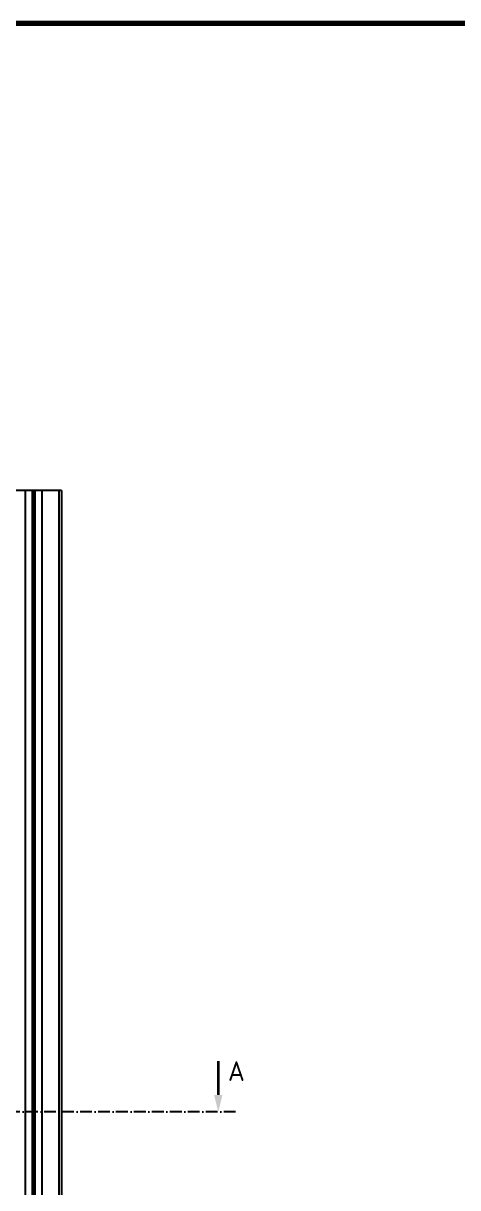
# Model space of a CAD drawing. Header units: millimetres. Extents: x 55 to 6841, y 61 to 3739.
# Drawn here: x 806.7 to 961.4, y 2093.5 to 2508.5 of the extents above; entities that cross this region are included whole.
import ezdxf

# ---------------------------------------------------------------- set-up
doc = ezdxf.new("R2010")
doc.units = ezdxf.units.MM
doc.header["$LTSCALE"] = 0.7
doc.linetypes.add('ACAD_ISO10W100', pattern=[18, 12, -3, 0, -3])
doc.layers.get('0').update_dxf_attribs({"color": 255})
for name, color, linetype, lineweight in [('AM_5', 10, 'Continuous', 25), ('AMC_Contour', 7, 'Continuous', 50), ('KHUNGBV', 5, 'Continuous', 70)]:
    doc.layers.add(name, color=color, linetype=linetype, lineweight=lineweight)
doc.styles.add('TCVN-7284', font='tcvn+7284-2003r.ttf')

# ---------------------------------------------------------------- blocks, each defined once
blk = doc.blocks.new('dfhjd')
at = {"layer": 'KHUNGBV', "color": 9, "ltscale": 5}
blk.add_line((6559.44, 3469.71), (7718.44, 3469.71), dxfattribs=at)

msp = doc.modelspace()

# ---------------------------------------------------------------- linework, layer by layer
at = {"linetype": 'Continuous', "lineweight": 25}
for p, q in [((807.308, 2342.032), (801.308, 2342.032)), ((807.308, 2342.032), (807.308, 1942.032)), ((807.368, 2342.032), (807.308, 2342.032)), ((807.368, 2342.032), (807.368, 1942.032)), ((809.788, 2342.032), (807.368, 2342.032)), ((809.788, 2342.032), (809.788, 1942.032)), ((810.308, 2342.032), (809.788, 2342.032)), ((810.308, 2342.032), (810.308, 1942.032)), ((810.827, 2342.032), (810.308, 2342.032)), ((810.827, 2342.032), (810.827, 1942.032)), ((813.247, 2342.032), (810.827, 2342.032)), ((813.247, 2342.032), (813.247, 1942.032)), ((813.308, 2342.032), (813.247, 2342.032)), ((813.308, 2342.032), (813.308, 1942.032)), ((819.308, 2342.032), (813.308, 2342.032)), ((819.308, 2342.032), (819.308, 1942.032)), ((820.308, 2342.032), (819.308, 2342.032)), ((820.308, 2342.032), (820.308, 1942.032))]:
    msp.add_line(p, q, dxfattribs=at)
at = {"color": 4, "linetype": 'Continuous', "lineweight": 35}
msp.add_line((876.139, 2138.617), (876.139, 2126.617), dxfattribs=at)
at = {"color": 2, "linetype": 'ACAD_ISO10W100', "ltscale": 0.5}
msp.add_line((882.293, 2120.617), (290.608, 2120.617), dxfattribs=at)
at = {"color": 4, "linetype": 'Continuous', "lineweight": 35}
msp.add_solid([(876.139, 2120.617), (874.639, 2126.617), (877.639, 2126.617)], dxfattribs=at)

# ---------------------------------------------------------------- block references
at = {"layer": 'AM_5'}
msp.add_blockref('dfhjd', (-6371.208, -961.179), dxfattribs=at)

# ---------------------------------------------------------------- texts
at = {"layer": 'AMC_Contour', "extrusion": (0, 0, -1), "insert": (885.604, 2138.594), "char_height": 7, "attachment_point": 1, "text_direction": (-1, 0, 0), "style": 'TCVN-7284'}
msp.add_mtext_dynamic_manual_height_columns('A', width=104.13475, gutter_width=35, heights=[0], dxfattribs=at)

doc.saveas('drawing.dxf')
